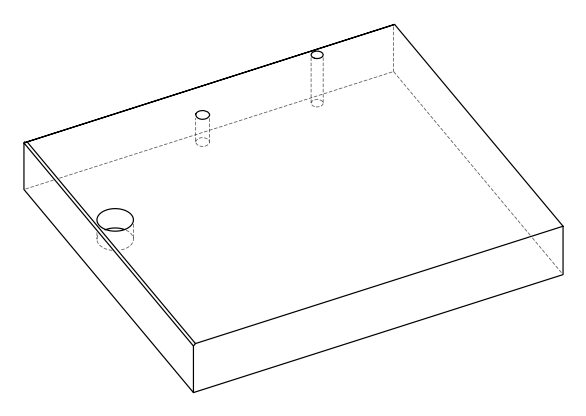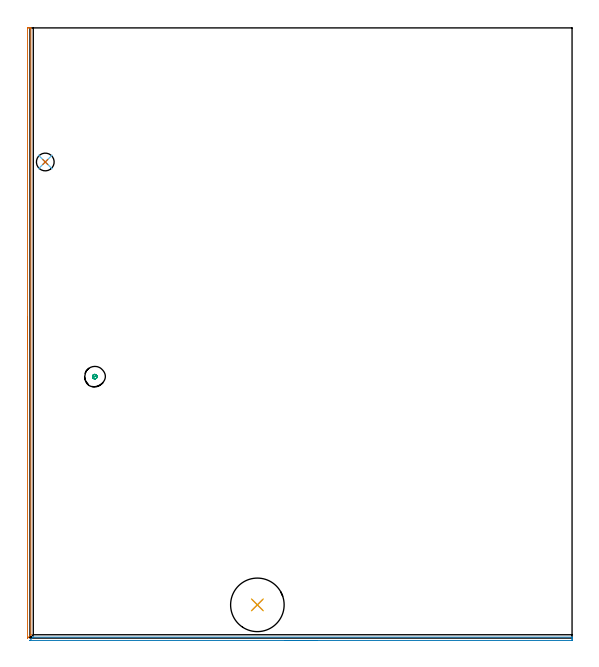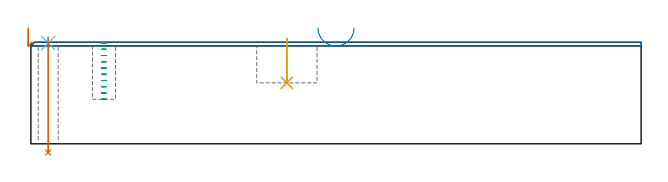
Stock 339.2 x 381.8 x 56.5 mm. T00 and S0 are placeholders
(PLAN: 7 operations, 5 tool changes, 7.1 min)
(1 AREA_MILL | FG_CHAMFER_SURFACE | UGT0205_001 | 3.2 min | 842 mm3)
(2 AREA_MILL_1 | FG_CHAMFER_SURFACE_1 | UGT0205_001 | 2.86 min | 745 mm3)
(3 MILL_BLIND_HOLE_FROM_SOLID_MATERIAL | STEP1POCKET | UGT0201_128 | Spiral | 0.54 min | 4075 mm3)
(4 INDEXABLE_INSERT_DRILL_BLIND_HOLE_FROM_SOLID | STEP1POCKET_1 | NXT0302_014 | 0.1 min | 8103 mm3)
(5 DRILL_TO_ENLARGE_BLIND_HOLE | STEP1POCKET_1 | UGT0301_383 | 0.1 min | 11803 mm3)
(6 SPOT_DRILL | STEP1HOLE | NXT0321_9005460120000 | 0.03 min | 2 mm3)
(7 DRILL_THROUGH_HOLE_INTO_CENTER | STEP1HOLE | UGT0301_222 | 0.25 min | 5448 mm3)
(TOOL UGT0205_001 | Chamfer Mill 20 x 3 x 45 deg. | D20 FL50 Z2)
(TOOL UGT0201_128 | Carbide End Mill 10.0 | D10 FL15 Z4)
(TOOL NXT0302_014 | Index. Insert Drill 21.5mm [880-D2150L25-03] | D21.5 PA176 FL65 Z2)
(TOOL UGT0301_383 | Twist Drill Flat Bottom 33.5 mm | D33.5 PA180 FL175 Z2)
(TOOL NXT0321_9005460120000 | NC Spot Drill, 142deg, 12mm, Carbide, Uncoated | D12 PA142 FL30 Z2)
(TOOL UGT0301_222 | Twist Drill 11.1 mm | D11.1 PA118 FL92 Z2)
(OP 1 AREA_MILL)
G17 G21 G94 G90
T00 M6
G54
G17 G0 G90 X-1.5 Y180.9 S1061 M3
G43 Z66.5 H0
Z64.4
G94 G1 Y180.938 Z63.528 F250.
Y181.052 Z62.663
Y181.24 Z61.812
Y181.503 Z60.98
Y181.837 Z60.174
Y182.239 Z59.4
Y182.708 Z58.664
Y183.239 Z57.972
Y183.829 Z57.329
Y184.472 Z56.74
Y185.164 Z56.208
Y185.9 Z55.74
Y186.674 Z55.337
Y187.48 Z55.003
Y188.312 Z54.741
Y189.163 Z54.552
Y190.028 Z54.438
Y190.9 Z54.4
Y381.484
X-1.497 Y381.629 Z54.403
X-1.491 Y381.798 Z54.405
X-1.238 Y381.8 Z54.659
X-0.896 Z54.999
X-0.212 Z55.688
X0.137 Z56.037
X0.542 Y381.793 Z56.434
X0.598 Y381.79 Z56.488
X0.6 Y381.629 Z56.5
Y2.404
X0.602 Y2.108 Z56.493
X0.594 Y2.093 Z56.49
X0.011 Y1.511 Z55.911
X-1.18 Y0.32 Z54.719
X-1.342 Y0.156 Z54.555
X-1.481 Y0.022 Z54.417
X-1.495 Y0.016 Z54.403
X-1.499 Y0.022 Z54.399
X-1.5 Y190.9 Z54.4
Y191.771 Z54.438
Y192.636 Z54.552
Y193.488 Z54.741
Y194.32 Z55.003
Y195.126 Z55.337
Y195.9 Z55.74
Y196.636 Z56.208
Y197.328 Z56.74
Y197.971 Z57.329
Y198.56 Z57.972
Y199.091 Z58.664
Y199.56 Z59.4
Y199.963 Z60.174
Y200.297 Z60.98
Y200.559 Z61.812
Y200.748 Z62.664
Y200.862 Z63.528
Y200.9 Z64.4
G0 Z66.5
M5
M2
(OP 2 AREA_MILL_1)
G17 G21 G94 G90
T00 M6
G54
G17 G0 G90 X179.6 Y-1.5 S1061 M3
G43 Z66.5 H0
Z64.4
G94 G1 X179.562 Z63.528 F250.
X179.448 Z62.664
X179.259 Z61.812
X178.997 Z60.98
X178.663 Z60.174
X178.26 Z59.4
X177.791 Z58.664
X177.26 Z57.972
X176.671 Z57.329
X176.028 Z56.74
X175.336 Z56.208
X174.6 Z55.74
X173.826 Z55.337
X173.02 Z55.003
X172.188 Z54.741
X171.336 Z54.552
X170.472 Z54.438
X169.6 Z54.4
X0.119
X0.032 Y-1.494 Z54.404
X0.019 Y-1.492 Z54.405
X0.032 Y-1.467 Z54.43
X1.832 Y0.332 Z56.231
X2.089 Y0.591 Z56.488
X2.093 Y0.593 Z56.49
X2.108 Y0.602 Z56.494
X2.412 Y0.6 Z56.5
X339.019
X339.19 Y0.597 Z56.488
X339.192 Y0.539 Z56.431
X339.2 Y0.112 Z56.012
Y-0.175 Z55.724
Y-0.896 Z54.999
Y-1.256 Z54.64
X339.198 Y-1.491 Z54.405
X339.019 Y-1.5 Z54.4
X169.6
X168.728 Z54.438
X167.863 Z54.552
X167.012 Z54.741
X166.18 Z55.003
X165.374 Z55.337
X164.6 Z55.74
X163.864 Z56.208
X163.172 Z56.74
X162.529 Z57.329
X161.94 Z57.972
X161.408 Z58.664
X160.94 Z59.4
X160.537 Z60.174
X160.203 Z60.98
X159.941 Z61.812
X159.752 Z62.664
X159.638 Z63.528
X159.6 Z64.4
G0 Z66.5
M5
M2
(OP 3 MILL_BLIND_HOLE_FROM_SOLID_MATERIAL)
G17 G21 G94 G90
T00 M6
G54
G17 G0 G90 X40.6 Y163.6 S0 M3
G43 Z66.5 H0
Z56.03
G94 G3 X41.234 Y164.366 R0.645 F250.
X40.338 Y164.975 R0.766
X39.225 Y163.338 R1.4
X40.338 Y164.975 R-1.4
X39.781 Y164.156 R0.7
X40.6 Y163.6 R0.7
G0 Z52.56
G3 X41.234 Y164.366 R0.645
X40.338 Y164.975 R0.766
X39.225 Y163.338 R1.4
X40.338 Y164.975 R-1.4
X39.781 Y164.156 R0.7
X40.6 Y163.6 R0.7
G0 Z49.09
G3 X41.234 Y164.366 R0.645
X40.338 Y164.975 R0.766
X39.225 Y163.338 R1.4
X40.338 Y164.975 R-1.4
X39.781 Y164.156 R0.7
X40.6 Y163.6 R0.7
G0 Z45.62
G3 X41.234 Y164.366 R0.645
X40.338 Y164.975 R0.766
X39.225 Y163.338 R1.4
X40.338 Y164.975 R-1.4
X39.781 Y164.156 R0.7
X40.6 Y163.6 R0.7
G0 Z42.15
G3 X41.234 Y164.366 R0.645
X40.338 Y164.975 R0.766
X39.225 Y163.338 R1.4
X40.338 Y164.975 R-1.4
X39.781 Y164.156 R0.7
X40.6 Y163.6 R0.7
G0 Z38.68
G3 X41.234 Y164.366 R0.645
X40.338 Y164.975 R0.766
X39.225 Y163.338 R1.4
X40.338 Y164.975 R-1.4
X39.781 Y164.156 R0.7
X40.6 Y163.6 R0.7
G0 Z35.21
G3 X41.234 Y164.366 R0.645
X40.338 Y164.975 R0.766
X39.225 Y163.338 R1.4
X40.338 Y164.975 R-1.4
X39.781 Y164.156 R0.7
X40.6 Y163.6 R0.7
G0 Z31.74
G3 X41.234 Y164.366 R0.645
X40.338 Y164.975 R0.766
X39.225 Y163.338 R1.4
X40.338 Y164.975 R-1.4
X39.781 Y164.156 R0.7
X40.6 Y163.6 R0.7
G0 Z28.27
G3 X41.234 Y164.366 R0.645
X40.338 Y164.975 R0.766
X39.225 Y163.338 R1.4
X40.338 Y164.975 R-1.4
X39.781 Y164.156 R0.7
X40.6 Y163.6 R0.7
G0 Z24.8
G3 X41.234 Y164.366 R0.645
X40.338 Y164.975 R0.766
X39.225 Y163.338 R1.4
X40.338 Y164.975 R-1.4
X39.781 Y164.156 R0.7
X40.6 Y163.6 R0.7
G0 Z66.5
M5
M2
(OP 4 INDEXABLE_INSERT_DRILL_BLIND_HOLE_FROM_SOLID)
G17 G21 G94 G90
T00 M6
G54
G17 G0 G90 X142.3 Y20.8 S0 M3
G43 Z66.5 H1
G94 G81 G98 Z33.9 F250. R58.5
G80
M5
M2
(OP 5 DRILL_TO_ENLARGE_BLIND_HOLE)
G17 G21 G94 G90
T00 M6
G54
G17 G0 G90 X142.3 Y20.8 S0 M3
G43 Z66.5 H0
G94 G81 G98 Z33.9 F250. R58.5
G80
M5
M2
(OP 6 SPOT_DRILL)
G17 G21 G94 G90
T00 M6
G54
G17 G0 G90 X9.6 Y297.9 S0 M3
G43 Z66.5 H0
G94 G81 G98 Z56.022 F250. R59.5
G80
M5
M2
(OP 7 DRILL_THROUGH_HOLE_INTO_CENTER)
G17 G21 G94 G90
T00 M6
G54
G17 G0 G90 X9.6 Y297.9 S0 M3
G43 Z66.5 H0
G94 G73 G98 Z-4.835 F250. Q10.222 R58.5
G80
M5
M2
